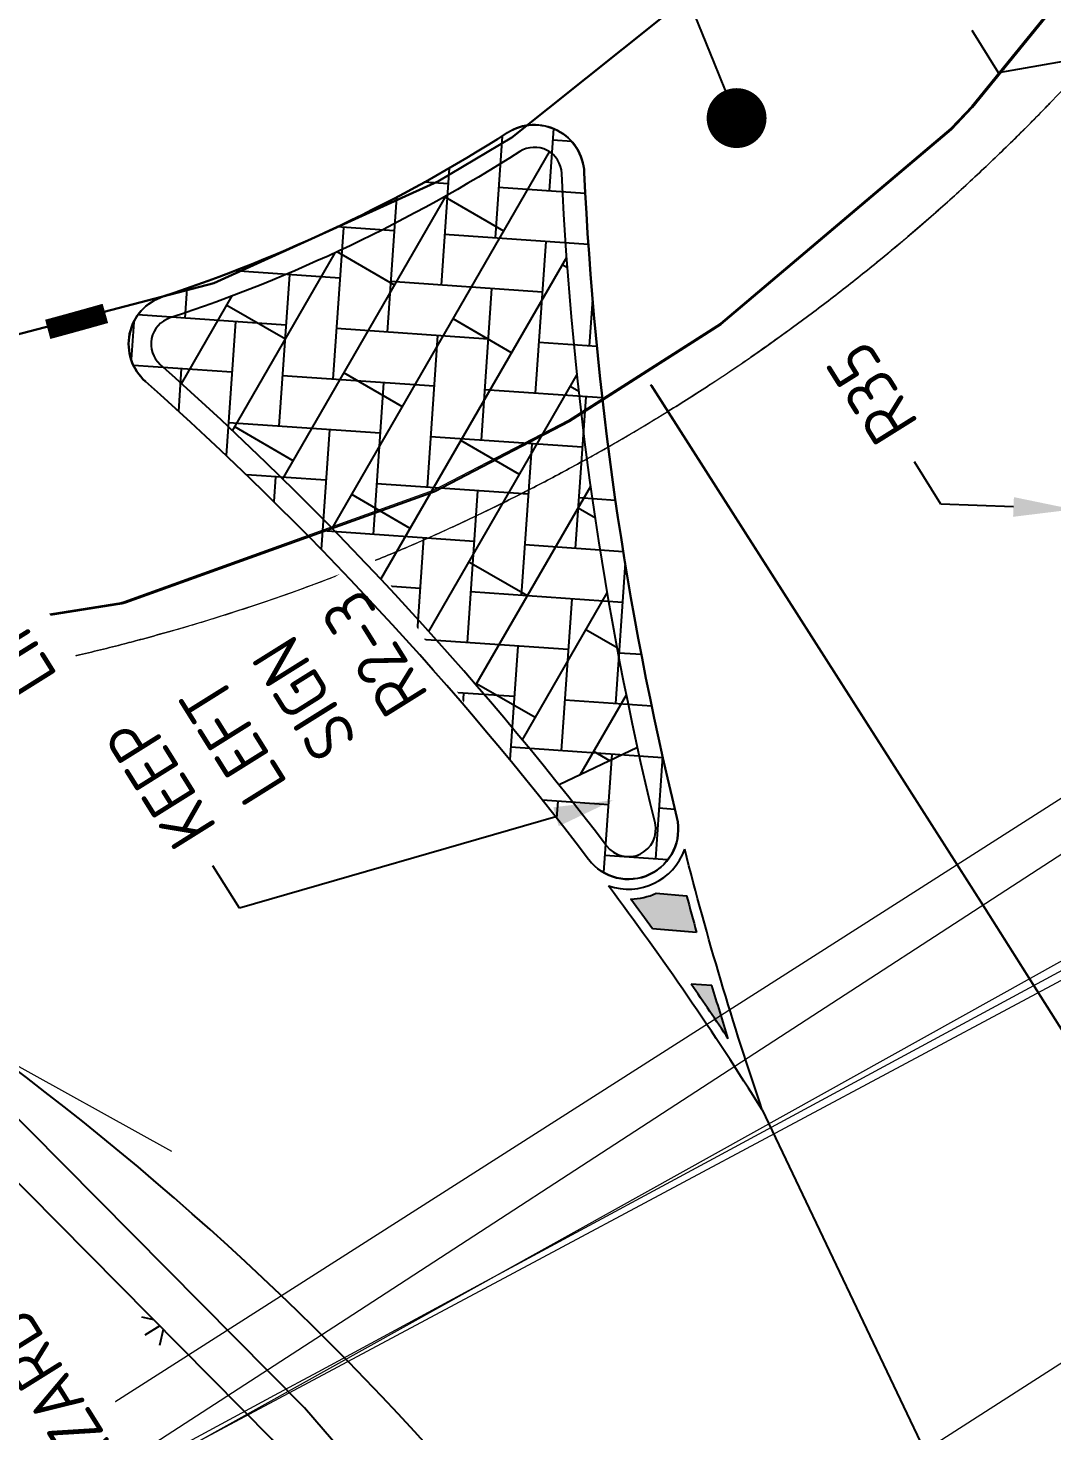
# Model space of a CAD drawing. Header units: metres. Extents: x 3 to 509016, y 4 to 6969473.
# Drawn here: x 507818.36 to 507828.62, y 6967267.51 to 6967281.57 of the extents above; entities that cross this region are included whole.
import ezdxf
from ezdxf import colors
from ezdxf.entities.mleader import LeaderData, LeaderLine
from ezdxf.math import Vec2, Vec3

# ---------------------------------------------------------------- set-up
doc = ezdxf.new("R2010")
doc.units = ezdxf.units.M
for name, color, linetype, lineweight in [('C-PRKG', 252, 'Continuous', 5), ('C_UG_LINES', 252, 'EXISTING_COMMUNICATIONS', 0), ('D_UG_PIPES', 252, 'EXIST_SWD', 0), ('E_UG_LINES', 252, 'EXISTING_ELECTRICITY_UG', 0), ('HT_UG_LINES', 252, 'EXISTING_HIGH_VOLTAGE', 0), ('ROAD_MARKS', 252, 'Continuous', 0)]:
    doc.layers.add(name, color=color, linetype=linetype, lineweight=lineweight)
for name, color, linetype in [('C_RD_THRESHOLD_HATCH', 8, 'Continuous'), ('C_SWD_STONE_PITCHING_HATCH', 7, 'Continuous'), ('C_TEXT_MLEADER', 1, 'Continuous'), ('CIV_LINEMARKING', 252, 'Continuous'), ('GIVE WAY', 2, 'Continuous'), ('HATCH_LANDSCAPE', 1, 'Continuous'), ('KRB_BACK', 252, 'Continuous'), ('KRB_LIP', 252, 'Continuous'), ('mga2020bdy', 252, 'Continuous'), ('mga2020ROAD_CROWN_SPOTS', 252, 'Continuous'), ('mga2020ROAD_KERB_BACK', 252, 'Continuous'), ('mga2020ROAD_KERB_LIP', 252, 'Continuous'), ('mga2020ROAD_MARKS', 252, 'Continuous'), ('ROAD_CROWN_SPOTS', 252, 'Continuous'), ('XREF', 7, 'Continuous')]:
    doc.layers.add(name, color=color, linetype=linetype)
doc.styles.add('ISOCP', font='isocp.shx')
doc.styles.get("Standard").update_dxf_attribs({"font": 'ARIALN.TTF'})
doc.linetypes.add('EXIST_SWD', pattern='A,5,-2.5,5,-2,["SWD",Standard,S=2.5,R=0,X=0,Y=-1.25],-8,5,-2.5,5,-2.5', length=37.5)
doc.linetypes.add('EXISTING_COMMUNICATIONS', pattern='A,2,-2,2,-2,2,-2,["COMS",Standard,S=2.5,R=0,X=0,Y=-1.25],-9.75,2,-2,2,-2', length=29.75)
doc.linetypes.add('EXISTING_ELECTRICITY_UG', pattern='A,2,-2,2,-2,2,-2,["E-UG",Standard,S=2.5,R=0,X=0,Y=-1.25],-9.15,2,-2,2,-2', length=29.15)
doc.linetypes.add('EXISTING_HIGH_VOLTAGE', pattern='A,2,-2,2,-2,2,-2,["HV",Standard,S=2.5,R=0,X=0,Y=-1.25],-5.9,2,-2,2,-2', length=25.9)
pattern_1 = [(60, (507822.1915, 6967276.5554), (-0.58666, 0.33871), []), (150, (507822.1915, 6967276.5554), (-1.09466, -0.54117), [0.67742, -0.67742])]

# ---------------------------------------------------------------- blocks, each defined once
blk = doc.blocks.new('XD_HATCH')
at = {"layer": 'C_RD_THRESHOLD_HATCH'}
h = blk.add_hatch(dxfattribs=at)
h.set_pattern_fill('AR-HBONE', color=256, scale=0.005, angle=9.0276)
h.set_pattern_definition([(176.0414113855, (-399.8667, 598.51843), (-0.541858026476, -0.471718008076), [1.524, -0.508]), (266.0414113855, (-400.3735, 598.5535), (-0.541858026476, -0.471718008076), [1.524, -0.508])])
h.paths.add_polyline_path([(507819.712, 6967278.878, 0.578014), (507819.537, 6967278.029, -0.048309), (507823.98, 6967273.238, 0.812531), (507824.864, 6967273.659, -0.048269), (507823.936, 6967280.122, 0.5771), (507823.167, 6967280.521, -0.062625)])
at = {"layer": 'HATCH_LANDSCAPE', "ltscale": 0.5}
h = blk.add_hatch(dxfattribs=at)
h.set_pattern_fill('GRASS', color=256, scale=0.05)
h.set_pattern_definition([(212.013854887, (0, 0), (-0.28538859865, -1.2375190291), [0.238125, -1.557926224]), (167.013854887, (0, 0), (-0.28538859868, -1.23751902925), [0.238125, -1.031875]), (257.013854887, (0, 0), (1.23751902925, -0.28538859868), [0.238125, -1.031875])])
h.paths.add_polyline_path([(507794.222, 6967274.08), (507799.637, 6967276.387), (507801.684, 6967276.559), (507805.007, 6967276.383), (507808.254, 6967275.649), (507811.378, 6967274.496), (507814.336, 6967272.968), (507817.073, 6967271.072), (507817.745, 6967270.519), (507820.805, 6967267.431), (507821.846, 6967265.767), (507821.79, 6967265.393), (507822.719, 6967263.889), (507823.098, 6967263.741), (507823.805, 6967263.184), (507825.756, 6967262.054), (507825.659, 6967261.151), (507825.544, 6967260.238), (507821.071, 6967257.452), (507818.873, 6967260.93), (507816.037, 6967264.576), (507812.811, 6967267.433), (507809.602, 6967269.303), (507805.862, 6967270.623), (507801.806, 6967271.229), (507798.17, 6967271.049), (507795.569, 6967270.422)])
at = {"layer": 'C_RD_THRESHOLD_HATCH', "flags": 128}
blk.add_lwpolyline([(507823.936, 6967280.122, 0.048269), (507824.864, 6967273.659, -0.812531), (507823.98, 6967273.238, 0.048309), (507819.537, 6967278.029, -0.578014), (507819.712, 6967278.878, 0.062625), (507823.167, 6967280.521, -0.577104), (507823.936, 6967280.122)], format="xyb", close=True, dxfattribs=at)
blk = doc.blocks.new('25027_BNP_Skygate Play-Sheet - 000101 - SITE PLAN')
at = {"layer": 'C-PRKG'}
for p, q in [((-2246364, 3960197), (-2240407, 3963498)), ((-2242499, 3949082), (-2242501, 3949091))]:
    blk.add_line(p, q, dxfattribs=at)
for start, end in [(133.244, 188.3448), (158.2415, 159.6762), (159.6763, 161.111), (161.111, 162.5458), (162.5458, 163.9806), (163.9806, 165.4154), (165.4154, 166.8502), (166.8502, 168.2602), (169.0024, 169.7197), (169.7198, 171.1545), (171.1545, 172.5893), (172.5893, 174.0241), (174.0241, 175.4589), (175.4589, 176.8937), (176.8937, 178.3037), (179.4046, 179.7633), (179.7633, 181.1981), (181.1981, 182.6329), (182.6329, 184.0677), (184.0677, 185.5024), (185.5024, 186.9372), (186.9372, 188.0133), (188.0216, 188.3448), (188.3448, 214.1983), (188.372, 189.8068), (189.8068, 191.2416), (191.2416, 192.6764), (192.6764, 194.1112)]:
    blk.add_arc((-2222910, 3951964), 19800, start, end, dxfattribs=at)
for points in [[(-2241478, 3958842), (-2241535, 3958687), (-2241590, 3958531), (-2241644, 3958374)], [(-2241644, 3958374), (-2241590, 3958531), (-2241535, 3958687), (-2241478, 3958842)], [(-2241644, 3958374), (-2241697, 3958218), (-2241749, 3958061), (-2241799, 3957903)], [(-2241799, 3957903), (-2241749, 3958061), (-2241697, 3958218), (-2241644, 3958374)], [(-2241941, 3957429), (-2241987, 3957270), (-2242031, 3957110), (-2242072, 3956950)], [(-2242072, 3956950), (-2242114, 3956790), (-2242153, 3956630), (-2242191, 3956469)], [(-2242191, 3956469), (-2242228, 3956311), (-2242263, 3956152), (-2242296, 3955993)], [(-2242298, 3955985), (-2242331, 3955823), (-2242363, 3955661), (-2242392, 3955498)], [(-2242296, 3955993), (-2242297, 3955990), (-2242297, 3955988), (-2242298, 3955985)], [(-2242392, 3955498), (-2242422, 3955335), (-2242449, 3955172), (-2242475, 3955009)], [(-2242475, 3955009), (-2242449, 3955172), (-2242422, 3955335), (-2242392, 3955498)], [(-2242475, 3955009), (-2242500, 3954846), (-2242524, 3954682), (-2242545, 3954518)], [(-2242545, 3954518), (-2242556, 3954436), (-2242576, 3954272), (-2242594, 3954108), (-2242603, 3954026)], [(-2242603, 3954026), (-2242620, 3953861), (-2242635, 3953697), (-2242648, 3953532)], [(-2242648, 3953532), (-2242635, 3953697), (-2242620, 3953861), (-2242603, 3954026)], [(-2242648, 3953532), (-2242661, 3953367), (-2242672, 3953202), (-2242681, 3953037)], [(-2242681, 3953037), (-2242672, 3953202), (-2242661, 3953367), (-2242648, 3953532)], [(-2242681, 3953037), (-2242690, 3952875), (-2242697, 3952713), (-2242702, 3952551)], [(-2242702, 3952551), (-2242702, 3952548), (-2242702, 3952545), (-2242702, 3952542)], [(-2242702, 3952542), (-2242707, 3952377), (-2242709, 3952212), (-2242710, 3952046)], [(-2242710, 3952046), (-2242711, 3951881), (-2242709, 3951716), (-2242706, 3951550)], [(-2242706, 3951550), (-2242709, 3951716), (-2242711, 3951881), (-2242710, 3952046)], [(-2242706, 3951550), (-2242702, 3951385), (-2242697, 3951220), (-2242689, 3951055)], [(-2242660, 3950560), (-2242649, 3950395), (-2242635, 3950230), (-2242619, 3950066)], [(-2242619, 3950066), (-2242635, 3950230), (-2242649, 3950395), (-2242660, 3950560)], [(-2242619, 3950066), (-2242603, 3949901), (-2242585, 3949737), (-2242565, 3949573)], [(-2242565, 3949573), (-2242585, 3949737), (-2242603, 3949901), (-2242619, 3950066)], [(-2242565, 3949573), (-2242546, 3949412), (-2242524, 3949251), (-2242501, 3949091)], [(-2242517, 3949204), (-2242534, 3949327), (-2242550, 3949450), (-2242565, 3949573)], [(-2242501, 3949091), (-2242506, 3949128), (-2242511, 3949165), (-2242516, 3949201)], [(-2242501, 3949091), (-2242500, 3949088), (-2242500, 3949085), (-2242499, 3949082)], [(-2242499, 3949082), (-2242500, 3949085), (-2242500, 3949088), (-2242501, 3949091)], [(-2242499, 3949082), (-2242475, 3948918), (-2242449, 3948755), (-2242421, 3948592)], [(-2242421, 3948592), (-2242449, 3948755), (-2242475, 3948918), (-2242499, 3949082)], [(-2242421, 3948592), (-2242393, 3948429), (-2242363, 3948267), (-2242330, 3948104)], [(-2242330, 3948104), (-2242363, 3948267), (-2242393, 3948429), (-2242421, 3948592)], [(-2242330, 3948104), (-2242298, 3947942), (-2242264, 3947781), (-2242228, 3947619)], [(-2242228, 3947619), (-2242264, 3947781), (-2242298, 3947942), (-2242330, 3948104)]]:
    blk.add_open_spline(points, degree=3, dxfattribs=at)
for points, knots in [([(-2241799, 3957903), (-2241817, 3957844), (-2241866, 3957686), (-2241913, 3957528), (-2241941, 3957429)], [-0.63157892, -0.63157892, -0.63157892, -0.63157892, -0.625, -0.61403509, -0.61403509, -0.61403509, -0.61403509]), ([(-2241941, 3957429), (-2241913, 3957528), (-2241866, 3957686), (-2241817, 3957844), (-2241799, 3957903)], [0.61403509, 0.61403509, 0.61403509, 0.61403509, 0.625, 0.63157892, 0.63157892, 0.63157892, 0.63157892]), ([(-2242689, 3951055), (-2242685, 3950952), (-2242676, 3950787), (-2242665, 3950622), (-2242660, 3950560)], [-0.38596491, -0.38596491, -0.38596491, -0.38596491, -0.375, -0.3684211, -0.3684211, -0.3684211, -0.3684211]), ([(-2242660, 3950560), (-2242665, 3950622), (-2242676, 3950787), (-2242685, 3950952), (-2242689, 3951055)], [0.3684211, 0.3684211, 0.3684211, 0.3684211, 0.375, 0.38596491, 0.38596491, 0.38596491, 0.38596491]), ([(-2242228, 3947619), (-2242200, 3947498), (-2242163, 3947338), (-2242123, 3947177), (-2242113, 3947137)], [-0.26315789, -0.26315789, -0.26315789, -0.26315789, -0.25, -0.24561424, -0.24561424, -0.24561424, -0.24561424]), ([(-2242113, 3947137), (-2242123, 3947177), (-2242163, 3947338), (-2242200, 3947498), (-2242228, 3947619)], [0.24561424, 0.24561424, 0.24561424, 0.24561424, 0.25, 0.26315789, 0.26315789, 0.26315789, 0.26315789])]:
    blk.add_open_spline(points, degree=3, knots=knots, dxfattribs=at)
blk = doc.blocks.new('XE_ARCH')
at = {"xscale": 0.001, "yscale": 0.001, "zscale": 0.001, "rotation": 121.996}
blk.add_blockref('25027_BNP_Skygate Play-Sheet - 000101 - SITE PLAN', (509988.126, 6971273.77), dxfattribs=at)
blk = doc.blocks.new('XE_SURVEY')
at = {"layer": 'C_UG_LINES', "flags": 128}
for points in [[(507796.892, 6967270.458), (507808.71, 6967266.385), (507811.073, 6967265.571), (507813.206, 6967264.626), (507813.927, 6967264.294), (507814.294, 6967264.017), (507814.739, 6967264.01), (507815.368, 6967264.505), (507815.777, 6967264.793), (507817.441, 6967265.903), (507818.806, 6967266.805), (507819.07, 6967266.919), (507820.83, 6967267.869), (507821.27, 6967268.106), (507823.03, 6967269.056), (507823.47, 6967269.294), (507825.23, 6967270.243), (507832.271, 6967274.042), (507836.572, 6967276.363), (507838.238, 6967276.984)], [(507838.288, 6967276.863), (507836.626, 6967276.249), (507832.782, 6967274.196), (507828.372, 6967271.841), (507823.52, 6967269.25), (507820.874, 6967267.836), (507819.11, 6967266.894), (507818.861, 6967266.71), (507818.611, 6967266.54), (507818.197, 6967266.258), (507816.544, 6967265.133), (507816.131, 6967264.851), (507816.061, 6967264.803), (507815.077, 6967264.007), (507814.844, 6967263.874), (507814.498, 6967263.893), (507813.965, 6967264.183)]]:
    blk.add_lwpolyline(points, dxfattribs=at)
at = {"layer": 'D_UG_PIPES', "flags": 128}
blk.add_lwpolyline([(507839.874, 6967274.913), (507837.66, 6967273.897), (507836.288, 6967273.04), (507831.236, 6967269.803), (507823.238, 6967264.677)], dxfattribs=at)
at = {"layer": 'E_UG_LINES', "flags": 128}
blk.add_lwpolyline([(507817.223, 6967265.827), (507837.82, 6967277.285), (507837.817, 6967277.905), (507837.348, 6967279.271), (507837.226, 6967279.881), (507837.459, 6967280.482), (507838.282, 6967282.602), (507838.595, 6967285.31), (507838.617, 6967285.722), (507838.744, 6967286.592), (507839.062, 6967288.272), (507839.993, 6967293.184), (507840.086, 6967293.675), (507840.257, 6967294.074), (507841.534, 6967295.814), (507841.868, 6967296.182)], dxfattribs=at)
at = {"layer": 'HT_UG_LINES', "flags": 128}
for points in [[(507790.517, 6967317.569), (507790.181, 6967316.984), (507790.13, 6967316.772), (507789.882, 6967315.184), (507789.188, 6967310.738), (507788.027, 6967302.823), (507786.943, 6967295.401), (507786.266, 6967289.945), (507785.936, 6967286.261), (507786.276, 6967285.005), (507787.625, 6967282.902), (507790.601, 6967278.277), (507794.519, 6967272.189), (507794.726, 6967272.032), (507795.147, 6967271.713), (507799.425, 6967270.408), (507804.59, 6967268.521), (507811.619, 6967265.906), (507813.573, 6967265.179), (507813.988, 6967265.193), (507814.979, 6967265.257), (507818.844, 6967267.557), (507823.059, 6967270.246), (507827.275, 6967272.934), (507831.912, 6967275.892), (507834.02, 6967277.236), (507835.182, 6967277.978), (507835.966, 6967278.358), (507837.542, 6967279.122), (507837.828, 6967282.609), (507837.946, 6967283.602), (507838.278, 6967285.574), (507838.692, 6967288.039), (507839.52, 6967292.97), (507839.664, 6967293.823), (507839.926, 6967294.366), (507840.564, 6967295.177), (507841.627, 6967296.527), (507844.902, 6967298.418), (507851.461, 6967302.056), (507858.365, 6967306.094), (507860.525, 6967307.353)], [(507789.467, 6967316.703), (507788.368, 6967309.79), (507787.591, 6967304.345), (507786.53, 6967296.92), (507786.176, 6967294.446), (507785.84, 6967292.057), (507785.324, 6967286.493), (507785.698, 6967284.898), (507786.089, 6967284.137), (507786.346, 6967283.709), (507788.86, 6967279.977), (507790.256, 6967277.903), (507791.932, 6967275.415), (507794.5, 6967271.602), (507795.337, 6967271.019), (507796.238, 6967270.746), (507799.531, 6967269.746), (507804.715, 6967267.909), (507809.424, 6967266.228), (507812.249, 6967265.219), (507813.428, 6967264.798), (507814.164, 6967264.662), (507814.649, 6967264.62), (507816.46, 6967265.469), (507817.355, 6967265.913), (507819.032, 6967267.002), (507819.451, 6967267.275), (507821.548, 6967268.637), (507825.322, 6967271.088), (507832.031, 6967275.446), (507834.127, 6967276.808), (507835.026, 6967277.171), (507837.344, 6967278.109), (507838.051, 6967278.089), (507838.586, 6967277.718), (507838.953, 6967277.008), (507839.101, 6967275.013), (507839.12, 6967274.747), (507839.612, 6967273.098), (507840.166, 6967271.801), (507840.407, 6967271.364), (507841.447, 6967269.656), (507842.747, 6967267.52), (507844.047, 6967265.385), (507845.607, 6967262.822), (507846.907, 6967260.687), (507848.207, 6967258.551), (507848.6, 6967257.908), (507849.519, 6967256.423), (507850.835, 6967254.298), (507852.151, 6967252.172), (507853.73, 6967249.621), (507855.046, 6967247.496), (507856.362, 6967245.37), (507857.678, 6967243.244), (507860.31, 6967238.993), (507861.889, 6967236.443), (507864.521, 6967232.191), (507867.447, 6967227.535), (507870.121, 6967223.309), (507874.131, 6967216.971), (507874.398, 6967216.549), (507875.467, 6967214.859), (507875.735, 6967214.436), (507875.994, 6967214.026), (507876.109, 6967213.843), (507876.235, 6967213.635), (507876.78, 6967212.731), (507877.296, 6967211.875), (507878.329, 6967210.162), (507879.621, 6967208.022), (507880.912, 6967205.881), (507882.204, 6967203.74), (507883.753, 6967201.172), (507884.786, 6967199.459), (507885.303, 6967198.603), (507886.336, 6967196.89), (507886.594, 6967196.462), (507887.624, 6967194.755), (507888.477, 6967193.341), (507888.94, 6967192.622), (507890.565, 6967190.1), (507891.919, 6967187.999), (507892.991, 6967186.336), (507893.002, 6967186.318), (507894.898, 6967183.376), (507896.252, 6967181.274), (507897.606, 6967179.172), (507899.374, 6967176.429), (507901.207, 6967173.173), (507903.905, 6967168.38), (507905.377, 6967165.766), (507906.603, 6967163.588), (507907.584, 6967161.845), (507908.811, 6967159.666), (507909.397, 6967158.625), (507909.855, 6967156.879), (507910.488, 6967154.461), (507910.615, 6967153.977), (507911.119, 6967152.053), (507911.148, 6967151.9), (507911.394, 6967150.918), (507912.12, 6967148.007), (507913.948, 6967140.734), (507915.696, 6967134.162), (507919.195, 6967129.044), (507921.822, 6967127.059), (507926.769, 6967126.165), (507930.875, 6967126.93), (507931.786, 6967127.29), (507937.026, 6967130.813), (507939.978, 6967135.672), (507940.713, 6967136.883), (507941.916, 6967140.785), (507942.653, 6967143.174)]]:
    blk.add_lwpolyline(points, dxfattribs=at)
at = {"layer": 'mga2020bdy'}
blk.add_polyline3d([(507777.867, 6967265.538, 4.636), (507783.882, 6967268.22, 4.692), (507788.3, 6967270.106, 4.731), (507789.574, 6967270.87, 4.748), (507791.413, 6967272.433, 4.758), (507793.934, 6967274.491, 4.795), (507795.638, 6967275.591, 4.816), (507797.937, 6967276.559, 4.842), (507798.101, 6967276.609, 4.844), (507800.379, 6967277.071, 4.857), (507802.341, 6967277.139, 4.868), (507806.984, 6967277.352, 4.887), (507810.361, 6967277.557, 4.918), (507812.314, 6967277.722, 4.936), (507815.335, 6967278.041, 4.977), (507817.636, 6967278.339, 5.008), (507820.223, 6967279.014, 5.039), (507822.469, 6967280.032, 5.068), (507823.211, 6967280.473, 5.051), (507825.808, 6967282.55, 4.982)], dxfattribs=at)
at = {"layer": 'mga2020ROAD_CROWN_SPOTS'}
blk.add_polyline3d([(507824.61, 6967277.986, 5.026), (507827.959, 6967272.74, 4.933), (507832.741, 6967265.174, 4.857)], dxfattribs=at)
at = {"layer": 'mga2020ROAD_KERB_BACK'}
blk.add_polyline3d([(507817.745, 6967270.519, 4.889), (507820.805, 6967267.431, 4.836), (507821.846, 6967265.767, 4.825), (507821.79, 6967265.393, 4.818), (507822.719, 6967263.889, 4.802), (507823.098, 6967263.741, 4.793), (507823.805, 6967263.184, 4.791), (507825.728, 6967260.147, 4.754)], dxfattribs=at)
at = {"layer": 'mga2020ROAD_KERB_LIP'}
blk.add_polyline3d([(507824.355, 6967263.211, 4.684), (507823.082, 6967265.259, 4.692), (507821.505, 6967267.308, 4.716), (507821.133, 6967267.745, 4.722), (507818.028, 6967270.874, 4.778), (507818.019, 6967270.882, 4.778), (507815.35, 6967272.873, 4.798), (507813.871, 6967273.766, 4.809), (507812.448, 6967274.506, 4.818), (507809.362, 6967275.755, 4.839), (507809.095, 6967275.842, 4.84), (507806.152, 6967276.639, 4.858), (507804.66, 6967276.869, 4.867), (507802.843, 6967276.998, 4.857), (507799.606, 6967276.825, 4.84), (507793.968, 6967274.433, 4.789), (507791.413, 6967272.433, 4.758), (507789.574, 6967270.87, 4.748), (507789.332, 6967270.694, 4.743), (507788.914, 6967270.426, 4.735), (507788.3, 6967270.106, 4.731), (507783.882, 6967268.22, 4.692), (507777.867, 6967265.538, 4.636)], dxfattribs=at)
at = {"layer": 'mga2020ROAD_MARKS'}
for points in [[(507825.808, 6967282.55, 4.982), (507823.211, 6967280.473, 5.051), (507822.469, 6967280.032, 5.068), (507820.223, 6967279.014, 5.039), (507817.636, 6967278.339, 5.008), (507815.335, 6967278.041, 4.977), (507812.314, 6967277.722, 4.936), (507810.361, 6967277.557, 4.918), (507806.984, 6967277.352, 4.887), (507802.341, 6967277.139, 4.868), (507800.379, 6967277.071, 4.857), (507798.101, 6967276.609, 4.844), (507797.937, 6967276.559, 4.842), (507795.638, 6967275.591, 4.816), (507793.934, 6967274.491, 4.795)], [(507809.406, 6967275.857, 4.847), (507812.687, 6967275.299, 4.866), (507814.543, 6967275.222, 4.877), (507816.015, 6967275.281, 4.894), (507819.302, 6967275.804, 4.932), (507819.336, 6967275.812, 4.932), (507822.434, 6967276.927, 4.997), (507823.789, 6967277.629, 5.027), (507825.309, 6967278.602, 4.985), (507827.617, 6967280.553, 4.914), (507827.828, 6967280.775, 4.911), (507829.93, 6967283.358, 4.885), (507830.908, 6967284.865, 4.871), (507831.652, 6967286.207, 4.866), (507832.961, 6967289.268, 4.854), (507833.237, 6967290.114, 4.851)]]:
    blk.add_polyline3d(points, dxfattribs=at)
at = {"layer": 'ROAD_CROWN_SPOTS'}
blk.add_polyline3d([(507824.6, 6967277.996, 5.026), (507827.951, 6967272.749, 4.933), (507832.735, 6967265.179, 4.857)], dxfattribs=at)
at = {"layer": 'ROAD_MARKS'}
blk.add_polyline3d([(507809.391, 6967275.867, 4.847), (507812.673, 6967275.309, 4.866), (507814.53, 6967275.232, 4.877), (507816.003, 6967275.291, 4.894), (507819.291, 6967275.814, 4.932), (507819.325, 6967275.822, 4.932), (507822.424, 6967276.938, 4.997), (507823.779, 6967277.639, 5.027), (507825.301, 6967278.613, 4.985), (507827.609, 6967280.565, 4.914), (507827.82, 6967280.787, 4.911), (507829.923, 6967283.371, 4.885), (507830.902, 6967284.879, 4.871), (507831.646, 6967286.221, 4.866), (507832.955, 6967289.283, 4.854), (507833.232, 6967290.13, 4.851)], dxfattribs=at)
blk = doc.blocks.new('_Dot')
at = {"color": 0, "linetype": 'ByBlock', "lineweight": -2}
blk.add_line((-0.5, 0), (-1, 0), dxfattribs=at)
at = {"color": 0, "linetype": 'ByBlock', "const_width": 0.5}
blk.add_lwpolyline([(-0.25, 0, 1), (0.25, 0, 1)], format="xyb", close=True, dxfattribs=at)
blk = doc.blocks.new('XD_DESIGN_1')
at = {"layer": 'C_SWD_STONE_PITCHING_HATCH'}
h = blk.add_hatch(dxfattribs=at)
h.set_pattern_fill('AR-BRSTD', color=256, scale=0.01, angle=60)
h.set_pattern_definition(pattern_1)
h.paths.add_polyline_path([(507823.711, 6967280.112, 0.5771), (507823.289, 6967280.331, -0.062625), (507819.783, 6967278.664, 0.578014), (507819.686, 6967278.197, -0.042623), (507823.683, 6967273.985), (507824.47, 6967274.361, -0.042582)])
h = blk.add_hatch(color=256, dxfattribs=at)
h.dxf.hatch_style = 1
h.paths.add_polyline_path([(507825.216, 6967271.974), (507825.008, 6967271.99, -0.004885), (507825.38, 6967271.44, -0.004109)])
h.paths.add_polyline_path([(507824.961, 6967272.875), (507824.657, 6967272.899, -0.094014), (507824.402, 6967272.841, -0.002722), (507824.62, 6967272.542), (507825.062, 6967272.507, -0.002803)])
at = {"layer": 'CIV_LINEMARKING'}
for p, q in [((507825.062, 6967272.507), (507824.62, 6967272.542)), ((507825.216, 6967271.974), (507825.008, 6967271.99)), ((507825.719, 6967270.731), (507828.23, 6967265.467))]:
    blk.add_line(p, q, dxfattribs=at)
for points in [[(507825.719, 6967270.731, -0.020086), (507824.943, 6967273.34)], [(507825.719, 6967270.731, 0.020086), (507824.178, 6967272.975, 0.018609)], [(507824.62, 6967272.542, 0.002722), (507824.402, 6967272.841, 0.094014), (507824.657, 6967272.899), (507824.961, 6967272.875, 0.002803), (507825.062, 6967272.507, -0.002803)], [(507825.38, 6967271.44, 0.004885), (507825.008, 6967271.99, 0.004885)], [(507825.38, 6967271.44, -0.004109), (507825.216, 6967271.974, -0.004109)]]:
    blk.add_lwpolyline(points, format="xyb", dxfattribs=at)
for centre, radius, start, end in [((507800.154, 6967247.197), 30, 29.1412, 88.055), ((507824.378, 6967273.541), 0.6, 250.5937, 340.4133)]:
    blk.add_arc(centre, radius, start, end, dxfattribs=at)
at = {"layer": 'GIVE WAY', "const_width": 0.2, "flags": 128}
blk.add_lwpolyline([(507818.558, 6967278.55, 0.003), (507819.136, 6967278.71)], format="xyb", dxfattribs=at)
at = {"layer": 'KRB_BACK'}
blk.add_line((507824.47, 6967274.361), (507823.683, 6967273.985), dxfattribs=at)
for points in [[(507823.289, 6967280.331, -0.062625), (507819.783, 6967278.664, -0.062625)], [(507824.645, 6967273.606, -0.048269), (507823.711, 6967280.112, -0.048269)], [(507824.159, 6967273.374, 0.048309), (507819.686, 6967278.197, 0.048309)]]:
    blk.add_lwpolyline(points, format="xyb", dxfattribs=at)
for centre, start, end in [((507823.437, 6967280.099), 2.6388, 122.5965), ((507819.869, 6967278.403), 108.2627, 228.3768), ((507824.378, 6967273.541), 217.3137, 13.6933)]:
    blk.add_arc(centre, 0.275, start, end, dxfattribs=at)
at = {"layer": 'KRB_LIP'}
for points in [[(507823.167, 6967280.521, -0.062625), (507819.712, 6967278.878)], [(507824.864, 6967273.659, -0.048269), (507823.936, 6967280.122)], [(507823.98, 6967273.238, 0.048309), (507819.537, 6967278.029)]]:
    blk.add_lwpolyline(points, format="xyb", dxfattribs=at)
for centre, start, end in [((507823.437, 6967280.099), 2.6388, 122.5965), ((507819.869, 6967278.403), 108.2627, 228.3768), ((507824.378, 6967273.541), 217.3137, 13.6933)]:
    blk.add_arc(centre, 0.5, start, end, dxfattribs=at)
at = {"layer": 'mga2020ROAD_KERB_BACK'}
blk.add_polyline3d([(507794.222, 6967274.08, 4.912), (507799.637, 6967276.387, 4.968), (507801.684, 6967276.559, 4.972), (507804.583, 6967276.437, 4.979), (507805.007, 6967276.383, 4.977), (507808.254, 6967275.649, 4.957), (507808.982, 6967275.403, 4.953), (507811.378, 6967274.496, 4.939), (507813.659, 6967273.361, 4.924), (507814.336, 6967272.968, 4.919), (507817.073, 6967271.072, 4.895), (507817.745, 6967270.519, 4.889), (507820.805, 6967267.431, 4.836), (507821.846, 6967265.767, 4.825), (507821.79, 6967265.393, 4.818), (507822.719, 6967263.889, 4.802), (507823.098, 6967263.741, 4.793), (507823.805, 6967263.184, 4.791), (507825.728, 6967260.147, 4.754)], dxfattribs=at)
blk = doc.blocks.new('XD_DESIGN_2')
at = {"layer": 'C_SWD_STONE_PITCHING_HATCH'}
h = blk.add_hatch(dxfattribs=at)
h.set_pattern_fill('AR-BRSTD', color=256, scale=0.01, angle=60)
h.set_pattern_definition(pattern_1)
h.paths.add_polyline_path([(507823.711, 6967280.112, 0.5771), (507823.289, 6967280.331, -0.062625), (507819.783, 6967278.664, 0.578014), (507819.686, 6967278.197, -0.042623), (507823.683, 6967273.985), (507824.47, 6967274.361, -0.042582)])
h = blk.add_hatch(color=256, dxfattribs=at)
h.dxf.hatch_style = 1
h.paths.add_polyline_path([(507825.216, 6967271.974), (507825.008, 6967271.99, -0.004885), (507825.38, 6967271.44, -0.004109)])
h.paths.add_polyline_path([(507824.961, 6967272.875), (507824.657, 6967272.899, -0.094014), (507824.402, 6967272.841, -0.002722), (507824.62, 6967272.542), (507825.062, 6967272.507, -0.002803)])
at = {"layer": 'CIV_LINEMARKING'}
for p, q in [((507825.062, 6967272.507), (507824.62, 6967272.542)), ((507825.216, 6967271.974), (507825.008, 6967271.99)), ((507825.719, 6967270.731), (507828.23, 6967265.467))]:
    blk.add_line(p, q, dxfattribs=at)
for points in [[(507825.719, 6967270.731, -0.020086), (507824.943, 6967273.34)], [(507825.719, 6967270.731, 0.020086), (507824.178, 6967272.975, 0.018609)], [(507824.62, 6967272.542, 0.002722), (507824.402, 6967272.841, 0.094014), (507824.657, 6967272.899), (507824.961, 6967272.875, 0.002803), (507825.062, 6967272.507, -0.002803)], [(507825.38, 6967271.44, 0.004885), (507825.008, 6967271.99, 0.004885)], [(507825.38, 6967271.44, -0.004109), (507825.216, 6967271.974, -0.004109)]]:
    blk.add_lwpolyline(points, format="xyb", dxfattribs=at)
for centre, radius, start, end in [((507800.154, 6967247.197), 30, 29.1412, 88.055), ((507824.378, 6967273.541), 0.6, 250.5937, 340.4133)]:
    blk.add_arc(centre, radius, start, end, dxfattribs=at)
at = {"layer": 'GIVE WAY', "const_width": 0.2, "flags": 128}
blk.add_lwpolyline([(507818.558, 6967278.55, 0.003), (507819.136, 6967278.71)], format="xyb", dxfattribs=at)
at = {"layer": 'KRB_BACK'}
blk.add_line((507824.47, 6967274.361), (507823.683, 6967273.985), dxfattribs=at)
for points in [[(507823.289, 6967280.331, -0.062625), (507819.783, 6967278.664, -0.062625)], [(507824.645, 6967273.606, -0.048269), (507823.711, 6967280.112, -0.048269)], [(507824.159, 6967273.374, 0.048309), (507819.686, 6967278.197, 0.048309)]]:
    blk.add_lwpolyline(points, format="xyb", dxfattribs=at)
for centre, start, end in [((507823.437, 6967280.099), 2.6388, 122.5965), ((507819.869, 6967278.403), 108.2627, 228.3768), ((507824.378, 6967273.541), 217.3137, 13.6933)]:
    blk.add_arc(centre, 0.275, start, end, dxfattribs=at)
at = {"layer": 'KRB_LIP'}
for points in [[(507823.167, 6967280.521, -0.062625), (507819.712, 6967278.878)], [(507824.864, 6967273.659, -0.048269), (507823.936, 6967280.122)], [(507823.98, 6967273.238, 0.048309), (507819.537, 6967278.029)]]:
    blk.add_lwpolyline(points, format="xyb", dxfattribs=at)
for centre, start, end in [((507823.437, 6967280.099), 2.6388, 122.5965), ((507819.869, 6967278.403), 108.2627, 228.3768), ((507824.378, 6967273.541), 217.3137, 13.6933)]:
    blk.add_arc(centre, 0.5, start, end, dxfattribs=at)
at = {"layer": 'mga2020ROAD_KERB_BACK'}
blk.add_polyline3d([(507794.222, 6967274.08, 4.912), (507799.637, 6967276.387, 4.968), (507801.684, 6967276.559, 4.972), (507804.583, 6967276.437, 4.979), (507805.007, 6967276.383, 4.977), (507808.254, 6967275.649, 4.957), (507808.982, 6967275.403, 4.953), (507811.378, 6967274.496, 4.939), (507813.659, 6967273.361, 4.924), (507814.336, 6967272.968, 4.919), (507817.073, 6967271.072, 4.895), (507817.745, 6967270.519, 4.889), (507820.805, 6967267.431, 4.836), (507821.846, 6967265.767, 4.825), (507821.79, 6967265.393, 4.818), (507822.719, 6967263.889, 4.802), (507823.098, 6967263.741, 4.793), (507823.805, 6967263.184, 4.791), (507825.728, 6967260.147, 4.754)], dxfattribs=at)

msp = doc.modelspace()

# ---------------------------------------------------------------- block references
for name in ['XD_HATCH', 'XE_ARCH', 'XE_SURVEY']:
    msp.add_blockref(name, (0, 0))
at = {"layer": 'XREF'}
for name in ['XD_HATCH', 'XE_ARCH', 'XE_SURVEY']:
    msp.add_blockref(name, (0, 0), dxfattribs=at)

# ---------------------------------------------------------------- next in the draw order: leaders
at = {"layer": 'C_TEXT_MLEADER'}
ml = msp.add_multileader_mtext('Standard', dxfattribs=at)
ml.set_content('REMOVE REDUNDANT CHEVRON LINEMARKING BY APPROVED METHODS.', color=7, style='ISOCP')
ml.set_leader_properties(color=256, linetype='Continuous', lineweight=-1)
ml.set_arrow_properties(name='DOT')
ml.build(insert=Vec2(0, 0))
ml.multileader.update_dxf_attribs({"dogleg_length": 2.5, "arrow_head_size": 0.6, "scale": 0.2})
ctx = ml.context
ctx.base_point, ctx.scale, ctx.char_height, ctx.arrow_head_size, ctx.landing_gap_size, ctx.plane_origin, ctx.plane_x_axis, ctx.plane_y_axis = Vec3(507822.49, 6967287.757, 4.842), 0.2, 0.5, 0.6, 0.3, Vec3(507896.512, 6967231.804, 4.842), Vec3(-0.530124, 0.84792), Vec3(-0.84792, -0.530124)
notes = []
notes.append((ctx, [(0, (1, 1, 0), (507822.755, 6967287.333, 4.842), (-0.530124, 0.84792), 0.5, [(1, [(507825.463, 6967280.667, 4.842)], 0, [])])]))
ctx.mtext.insert, ctx.mtext.text_direction, ctx.mtext.rotation, ctx.mtext.width, ctx.mtext.defined_height, ctx.mtext.flow_direction = Vec3(507822.118, 6967287.878, 4.842), Vec3(-0.530124, 0.84792), 2.129544, 11.49858, 1.184, 5
ctx.mtext.has_bg_fill, ctx.mtext.bg_color, ctx.mtext.bg_scale_factor, ctx.mtext.bg_transparency, ctx.mtext.use_window_bg_color = 1, -1027028792, 1.5, 0, 1
ml = msp.add_multileader_mtext('Standard', dxfattribs=at)
ml.set_content('R35', color=7, style='ISOCP')
ml.set_leader_properties(color=256, linetype='Continuous', lineweight=-1)
ml.build(insert=Vec2(0, 0))
ml.multileader.update_dxf_attribs({"dogleg_length": 2.5, "arrow_head_size": 0.6, "scale": 0.2})
ctx = ml.context
ctx.base_point, ctx.scale, ctx.char_height, ctx.arrow_head_size, ctx.landing_gap_size, ctx.plane_origin, ctx.plane_x_axis, ctx.plane_y_axis = Vec3(507827.245, 6967277.224, 4.842), 0.2, 0.5, 0.6, 0.3, Vec3(507920.625, 6967256.303, 4.842), Vec3(-0.530124, 0.84792), Vec3(-0.84792, -0.530124)
notes.append((ctx, [(0, (1, 1, 0), (507827.51, 6967276.8, 4.842), (-0.530124, 0.84792), 0.5, [(0, [(507828.838, 6967276.746, 4.842)], 0, [])])]))
ctx.mtext.insert, ctx.mtext.text_direction, ctx.mtext.rotation, ctx.mtext.width, ctx.mtext.defined_height, ctx.mtext.flow_direction = Vec3(507826.874, 6967277.346, 4.842), Vec3(-0.530124, 0.84792), 2.129544, 1.03, 1.184, 5
ctx.mtext.has_bg_fill, ctx.mtext.bg_color, ctx.mtext.bg_scale_factor, ctx.mtext.bg_transparency, ctx.mtext.use_window_bg_color = 1, -1027028792, 1.5, 0, 1
ml = msp.add_multileader_mtext('Standard', dxfattribs=at)
ml.set_content('KEEP LEFT SIGN R2-3', color=7, style='ISOCP')
ml.set_leader_properties(color=256, linetype='Continuous', lineweight=-1)
ml.build(insert=Vec2(0, 0))
ml.multileader.update_dxf_attribs({"dogleg_length": 2.5, "arrow_head_size": 0.6, "scale": 0.2})
ctx = ml.context
ctx.base_point, ctx.scale, ctx.char_height, ctx.arrow_head_size, ctx.landing_gap_size, ctx.plane_origin, ctx.plane_x_axis, ctx.plane_y_axis = Vec3(507820.214, 6967273.174, 4.842), 0.2, 0.5, 0.6, 0.3, Vec3(507914.486, 6967251.191, 4.842), Vec3(-0.530124, 0.84792), Vec3(-0.84792, -0.530124)
notes.append((ctx, [(0, (1, 1, 0), (507820.479, 6967272.75, 4.842), (-0.530124, 0.84792), 0.5, [(0, [(507824.229, 6967273.833, 4.842)], 0, [])])]))
ctx.mtext.insert, ctx.mtext.text_direction, ctx.mtext.rotation, ctx.mtext.width, ctx.mtext.defined_height, ctx.mtext.flow_direction = Vec3(507819.843, 6967273.295, 4.842), Vec3(-0.530124, 0.84792), 2.129544, 6.28104, 1.184, 5
ctx.mtext.has_bg_fill, ctx.mtext.bg_color, ctx.mtext.bg_scale_factor, ctx.mtext.bg_transparency, ctx.mtext.use_window_bg_color = 1, -1027028792, 1.5, 0, 1
ml = msp.add_multileader_mtext('Standard', dxfattribs=at)
ml.set_content('REMOVE REDUNDANT HAZARD BOARD.', color=7, style='ISOCP')
ml.set_leader_properties(color=256, linetype='Continuous', lineweight=-1)
ml.build(insert=Vec2(0, 0))
ml.multileader.update_dxf_attribs({"dogleg_length": 2.5, "arrow_head_size": 0.6, "scale": 0.2})
ctx = ml.context
ctx.base_point, ctx.scale, ctx.char_height, ctx.arrow_head_size, ctx.landing_gap_size, ctx.plane_origin, ctx.plane_x_axis, ctx.plane_y_axis = Vec3(507822.792, 6967261.17, 4.842), 0.2, 0.5, 0.6, 0.3, Vec3(507898.775, 6967237.687, 4.842), Vec3(-0.530124, 0.84792), Vec3(-0.84792, -0.530124)
notes.append((ctx, [(0, (1, 1, 0), (507823.057, 6967260.746, 4.842), (-0.530124, 0.84792), 0.5, [(0, [(507825.311, 6967261.986, 4.842)], 0, [])])]))
ctx.mtext.insert, ctx.mtext.text_direction, ctx.mtext.rotation, ctx.mtext.flow_direction = Vec3(507822.421, 6967261.292, 4.842), Vec3(-0.530124, 0.84792), 2.129544, 5
ctx.mtext.has_bg_fill, ctx.mtext.bg_color, ctx.mtext.bg_scale_factor, ctx.mtext.bg_transparency, ctx.mtext.use_window_bg_color = 1, -1027028792, 1.5, 0, 1
for ctx, leaders in notes:
    for number, flags, end, landing, length, lines in leaders:
        leader = LeaderData()
        leader.index, (leader.has_last_leader_line, leader.has_dogleg_vector, leader.attachment_direction) = number, flags
        leader.last_leader_point, leader.dogleg_vector, leader.dogleg_length = Vec3(end), Vec3(landing), length
        for number, points, colour, breaks in lines:
            line = LeaderLine()
            line.index, line.vertices, line.color, line.breaks = number, Vec3.list(points), colors.encode_raw_color(colour), breaks
            leader.lines.append(line)
        ctx.leaders.append(leader)

# ---------------------------------------------------------------- next in the draw order: leaders
ml = msp.add_multileader_mtext('Standard', dxfattribs=at)
ml.set_content('R25.1', color=7, style='ISOCP')
ml.set_leader_properties(color=256, linetype='Continuous', lineweight=-1)
ml.build(insert=Vec2(0, 0))
ml.multileader.update_dxf_attribs({"dogleg_length": 2.5, "arrow_head_size": 0.6, "scale": 0.2})
ctx = ml.context
ctx.base_point, ctx.scale, ctx.char_height, ctx.arrow_head_size, ctx.landing_gap_size, ctx.plane_origin, ctx.plane_x_axis, ctx.plane_y_axis = Vec3(507827.824, 6967281.544, 4.842), 0.2, 0.5, 0.6, 0.3, Vec3(507921.204, 6967260.623, 4.842), Vec3(-0.530124, 0.84792), Vec3(-0.84792, -0.530124)
notes = []
notes.append((ctx, [(0, (1, 1, 0), (507828.089, 6967281.12, 4.842), (-0.530124, 0.84792), 0.5, [(0, [(507830.721, 6967281.588, 4.842)], 0, [])])]))
ctx.mtext.insert, ctx.mtext.text_direction, ctx.mtext.rotation, ctx.mtext.width, ctx.mtext.defined_height, ctx.mtext.flow_direction = Vec3(507827.453, 6967281.666, 4.842), Vec3(-0.530124, 0.84792), 2.129544, 1.03, 1.184, 5
ctx.mtext.has_bg_fill, ctx.mtext.bg_color, ctx.mtext.bg_scale_factor, ctx.mtext.bg_transparency, ctx.mtext.use_window_bg_color = 1, -1027028792, 1.5, 0, 1
ml = msp.add_multileader_mtext('Standard', dxfattribs=at)
ml.set_content('R35 EDGE LINE.', color=7, style='ISOCP')
ml.set_leader_properties(color=256, linetype='Continuous', lineweight=-1)
ml.build(insert=Vec2(0, 0))
ml.multileader.update_dxf_attribs({"dogleg_length": 2.5, "arrow_head_size": 0.6, "scale": 0.2})
ctx = ml.context
ctx.base_point, ctx.scale, ctx.char_height, ctx.arrow_head_size, ctx.landing_gap_size, ctx.plane_origin, ctx.plane_x_axis, ctx.plane_y_axis = Vec3(507817.201, 6967273.808, 4.842), 0.2, 0.5, 0.6, 0.3, Vec3(507910.351, 6967252.487, 4.842), Vec3(-0.530124, 0.84792), Vec3(-0.84792, -0.530124)
notes.append((ctx, [(0, (1, 1, 0), (507817.466, 6967273.384, 4.842), (-0.530124, 0.84792), 0.5, [(0, [(507816.681, 6967272.17, 4.842)], 0, [])])]))
ctx.mtext.insert, ctx.mtext.text_direction, ctx.mtext.rotation, ctx.mtext.width, ctx.mtext.defined_height, ctx.mtext.flow_direction = Vec3(507816.83, 6967273.93, 4.842), Vec3(-0.530124, 0.84792), 2.129544, 4.33, 1.184, 5
ctx.mtext.has_bg_fill, ctx.mtext.bg_color, ctx.mtext.bg_scale_factor, ctx.mtext.bg_transparency, ctx.mtext.use_window_bg_color = 1, -1027028792, 1.5, 0, 1
for ctx, leaders in notes:
    for number, flags, end, landing, length, lines in leaders:
        leader = LeaderData()
        leader.index, (leader.has_last_leader_line, leader.has_dogleg_vector, leader.attachment_direction) = number, flags
        leader.last_leader_point, leader.dogleg_vector, leader.dogleg_length = Vec3(end), Vec3(landing), length
        for number, points, colour, breaks in lines:
            line = LeaderLine()
            line.index, line.vertices, line.color, line.breaks = number, Vec3.list(points), colors.encode_raw_color(colour), breaks
            leader.lines.append(line)
        ctx.leaders.append(leader)

# ---------------------------------------------------------------- next in the draw order: block references
msp.add_blockref('XD_DESIGN_1', (0, 0))

# ---------------------------------------------------------------- next in the draw order: block references
at = {"layer": 'XREF'}
msp.add_blockref('XD_DESIGN_2', (0, 0), dxfattribs=at)

doc.saveas('drawing.dxf')
